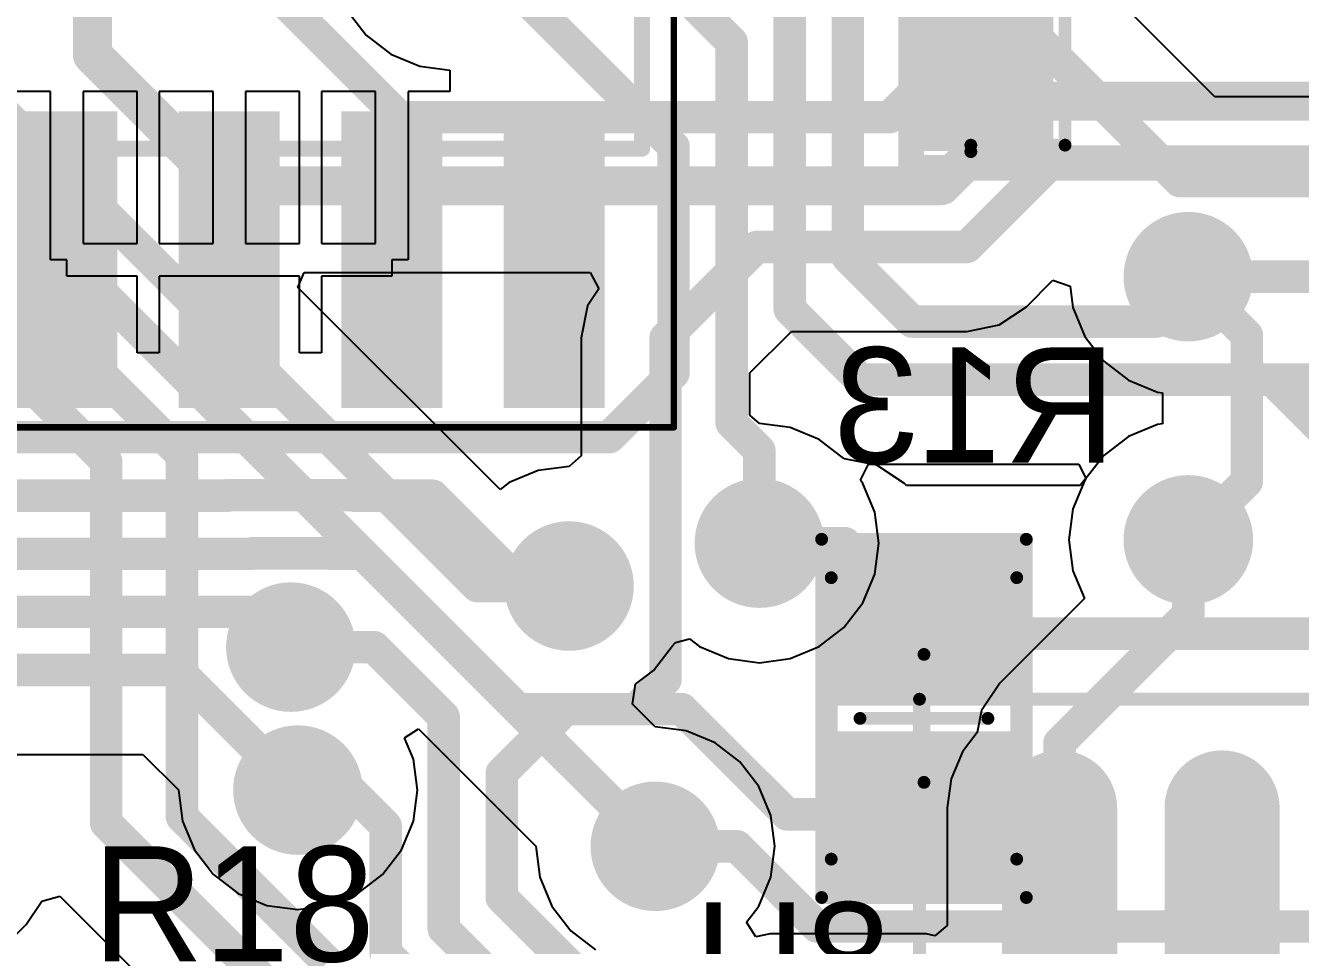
# Model space of a CAD drawing. Header units: millimetres. Extents: x 12 to 126, y 25 to 105.
# Drawn here: x 50.68 to 60.64, y 87.02 to 94.22 of the extents above; entities that cross this region are included whole.
import ezdxf

# ---------------------------------------------------------------- set-up
doc = ezdxf.new("R2010")
doc.units = ezdxf.units.MM
for name, color, linetype in [('BottomLayer', 5, 'Continuous'), ('BottomOverlay', 54, 'Continuous'), ('BottomPaste', 16, 'Continuous'), ('BottomSolder', 6, 'Continuous'), ('Mechanical13', 56, 'Continuous'), ('Mechanical15', 56, 'Continuous'), ('MultiLayer', 9, 'Continuous'), ('TopLayer', 1, 'Continuous'), ('TopOverlay', 2, 'Continuous'), ('TopPaste', 8, 'Continuous'), ('TopSolder', 216, 'Continuous'), ('ViaHoleLayer', 16, 'Continuous')]:
    doc.layers.add(name, color=color, linetype=linetype)

# ---------------------------------------------------------------- blocks, each defined once
blk = doc.blocks.new('SO8_M_24')
at = {"layer": 'Mechanical13', "const_width": 0.1}
for points in [[(-2, -2.5), (-2, 2.5)], [(2, 2.5), (-2, 2.5)], [(2, -2.5), (2, 2.5)], [(2, -2.5), (-2, -2.5)]]:
    blk.add_lwpolyline(points, dxfattribs=at)
at = {"layer": 'Mechanical13'}
for points, const_width in [([(-2.025, 2.5, 1), (-1.975, 2.5, 1)], 0.05), ([(-2.025, 2.5, 1), (-1.975, 2.5, 1)], 0.05), ([(1.975, 2.5, 1), (2.025, 2.5, 1)], 0.05), ([(1.975, 2.5, 1), (2.025, 2.5, 1)], 0.05), ([(-0.6, 1.6, 1), (-1.6, 1.6, 1)], 0.1), ([(-1.625, 1.6, 1), (-1.575, 1.6, 1)], 0.05), ([(-0.625, 1.6, 1), (-0.575, 1.6, 1)], 0.05), ([(-2.025, -2.5, 1), (-1.975, -2.5, 1)], 0.05), ([(-2.025, -2.5, 1), (-1.975, -2.5, 1)], 0.05), ([(1.975, -2.5, 1), (2.025, -2.5, 1)], 0.05), ([(1.975, -2.5, 1), (2.025, -2.5, 1)], 0.05)]:
    blk.add_lwpolyline(points, format="xyb", close=True, dxfattribs=dict(at, const_width=const_width))
at = {"layer": 'Mechanical15', "const_width": 0.1}
for points in [[(-4.2, -3), (-4.2, 3)], [(4.2, 3), (-4.2, 3)], [(4.2, -3), (4.2, 3)], [(0, -0.5), (0, 0.5)], [(0.5, 0), (-0.5, 0)], [(4.2, -3), (-4.2, -3)]]:
    blk.add_lwpolyline(points, dxfattribs=at)
at = {"layer": 'Mechanical15', "const_width": 0.05}
for points in [[(-4.225, 3, 1), (-4.175, 3, 1)], [(-4.225, 3, 1), (-4.175, 3, 1)], [(4.175, 3, 1), (4.225, 3, 1)], [(4.175, 3, 1), (4.225, 3, 1)], [(-0.025, 0.5, 1), (0.025, 0.5, 1)], [(-0.525, 0, 1), (-0.475, 0, 1)], [(0.475, 0, 1), (0.525, 0, 1)], [(-0.025, -0.5, 1), (0.025, -0.5, 1)], [(-4.225, -3, 1), (-4.175, -3, 1)], [(-4.225, -3, 1), (-4.175, -3, 1)], [(4.175, -3, 1), (4.225, -3, 1)], [(4.175, -3, 1), (4.225, -3, 1)]]:
    blk.add_lwpolyline(points, format="xyb", close=True, dxfattribs=at)
at = {"layer": 'TopLayer', "const_width": 0.7}
for points in [[(-3.35, 1.905), (-1.55, 1.905)], [(1.55, 1.905), (3.35, 1.905)], [(-3.35, 0.635), (-1.55, 0.635)], [(1.55, 0.635), (3.35, 0.635)], [(-3.35, -0.635), (-1.55, -0.635)], [(1.55, -0.635), (3.35, -0.635)], [(-3.35, -1.905), (-1.55, -1.905)], [(1.55, -1.905), (3.35, -1.905)]]:
    blk.add_lwpolyline(points, dxfattribs=at)
at = {"layer": 'TopLayer', "const_width": 0.35}
for points in [[(-3.525, 1.905, 1), (-3.175, 1.905, 1)], [(-1.725, 1.905, 1), (-1.375, 1.905, 1)], [(1.375, 1.905, 1), (1.725, 1.905, 1)], [(3.175, 1.905, 1), (3.525, 1.905, 1)], [(-3.525, 0.635, 1), (-3.175, 0.635, 1)], [(-1.725, 0.635, 1), (-1.375, 0.635, 1)], [(1.375, 0.635, 1), (1.725, 0.635, 1)], [(3.175, 0.635, 1), (3.525, 0.635, 1)], [(-3.525, -0.635, 1), (-3.175, -0.635, 1)], [(-1.725, -0.635, 1), (-1.375, -0.635, 1)], [(1.375, -0.635, 1), (1.725, -0.635, 1)], [(3.175, -0.635, 1), (3.525, -0.635, 1)], [(-3.525, -1.905, 1), (-3.175, -1.905, 1)], [(-1.725, -1.905, 1), (-1.375, -1.905, 1)], [(1.375, -1.905, 1), (1.725, -1.905, 1)], [(3.175, -1.905, 1), (3.525, -1.905, 1)]]:
    blk.add_lwpolyline(points, format="xyb", close=True, dxfattribs=at)
at = {"layer": 'TopOverlay'}
for points, const_width in [([(-2.325, 2.805, 1), (-2.575, 2.805, 1)], 0.25), ([(-2.6375, 2.805, 1), (-2.5125, 2.805, 1)], 0.125), ([(-2.3875, 2.805, 1), (-2.2625, 2.805, 1)], 0.125), ([(-0.85, 2.5, 1), (-0.75, 2.5, 1)], 0.1), ([(-0.85, 2.5, 1), (-0.75, 2.5, 1)], 0.1), ([(0.75, 2.5, 1), (0.85, 2.5, 1)], 0.1), ([(0.75, 2.5, 1), (0.85, 2.5, 1)], 0.1), ([(-0.85, -2.5, 1), (-0.75, -2.5, 1)], 0.1), ([(-0.85, -2.5, 1), (-0.75, -2.5, 1)], 0.1), ([(0.75, -2.5, 1), (0.85, -2.5, 1)], 0.1), ([(0.75, -2.5, 1), (0.85, -2.5, 1)], 0.1)]:
    blk.add_lwpolyline(points, format="xyb", close=True, dxfattribs=dict(at, const_width=const_width))
at = {"layer": 'TopOverlay', "const_width": 0.2}
for points in [[(-0.8, -2.5), (-0.8, 2.5)], [(0.8, 2.5), (-0.8, 2.5)], [(0.8, -2.5), (0.8, 2.5)], [(0.8, -2.5), (-0.8, -2.5)]]:
    blk.add_lwpolyline(points, dxfattribs=at)
at = {"layer": 'TopPaste', "const_width": 0.7}
for points in [[(-3.35, 1.905), (-1.55, 1.905)], [(1.55, 1.905), (3.35, 1.905)], [(-3.35, 0.635), (-1.55, 0.635)], [(1.55, 0.635), (3.35, 0.635)], [(-3.35, -0.635), (-1.55, -0.635)], [(1.55, -0.635), (3.35, -0.635)], [(-3.35, -1.905), (-1.55, -1.905)], [(1.55, -1.905), (3.35, -1.905)]]:
    blk.add_lwpolyline(points, dxfattribs=at)
at = {"layer": 'TopPaste', "const_width": 0.35}
for points in [[(-3.525, 1.905, 1), (-3.175, 1.905, 1)], [(-1.725, 1.905, 1), (-1.375, 1.905, 1)], [(1.375, 1.905, 1), (1.725, 1.905, 1)], [(3.175, 1.905, 1), (3.525, 1.905, 1)], [(-3.525, 0.635, 1), (-3.175, 0.635, 1)], [(-1.725, 0.635, 1), (-1.375, 0.635, 1)], [(1.375, 0.635, 1), (1.725, 0.635, 1)], [(3.175, 0.635, 1), (3.525, 0.635, 1)], [(-3.525, -0.635, 1), (-3.175, -0.635, 1)], [(-1.725, -0.635, 1), (-1.375, -0.635, 1)], [(1.375, -0.635, 1), (1.725, -0.635, 1)], [(3.175, -0.635, 1), (3.525, -0.635, 1)], [(-3.525, -1.905, 1), (-3.175, -1.905, 1)], [(-1.725, -1.905, 1), (-1.375, -1.905, 1)], [(1.375, -1.905, 1), (1.725, -1.905, 1)], [(3.175, -1.905, 1), (3.525, -1.905, 1)]]:
    blk.add_lwpolyline(points, format="xyb", close=True, dxfattribs=at)
at = {"layer": 'TopSolder', "const_width": 0.9}
for points in [[(-3.35, 1.905), (-1.55, 1.905)], [(1.55, 1.905), (3.35, 1.905)], [(-3.35, 0.635), (-1.55, 0.635)], [(1.55, 0.635), (3.35, 0.635)], [(-3.35, -0.635), (-1.55, -0.635)], [(1.55, -0.635), (3.35, -0.635)], [(-3.35, -1.905), (-1.55, -1.905)], [(1.55, -1.905), (3.35, -1.905)]]:
    blk.add_lwpolyline(points, dxfattribs=at)
at = {"layer": 'TopSolder', "const_width": 0.45}
for points in [[(-3.575, 1.905, 1), (-3.125, 1.905, 1)], [(-1.775, 1.905, 1), (-1.325, 1.905, 1)], [(1.325, 1.905, 1), (1.775, 1.905, 1)], [(3.125, 1.905, 1), (3.575, 1.905, 1)], [(-3.575, 0.635, 1), (-3.125, 0.635, 1)], [(-1.775, 0.635, 1), (-1.325, 0.635, 1)], [(1.325, 0.635, 1), (1.775, 0.635, 1)], [(3.125, 0.635, 1), (3.575, 0.635, 1)], [(-3.575, -0.635, 1), (-3.125, -0.635, 1)], [(-1.775, -0.635, 1), (-1.325, -0.635, 1)], [(1.325, -0.635, 1), (1.775, -0.635, 1)], [(3.125, -0.635, 1), (3.575, -0.635, 1)], [(-3.575, -1.905, 1), (-3.125, -1.905, 1)], [(-1.775, -1.905, 1), (-1.325, -1.905, 1)], [(1.325, -1.905, 1), (1.775, -1.905, 1)], [(3.125, -1.905, 1), (3.575, -1.905, 1)]]:
    blk.add_lwpolyline(points, format="xyb", close=True, dxfattribs=at)
blk = doc.blocks.new('C0805_B_27')
at = {"layer": 'BottomLayer'}
for points in [[(-1.3, 0.7), (-1.3, -0.7), (-0.2, 0.7), (-0.2, -0.7)], [(0.2, 0.7), (0.2, -0.7), (1.3, 0.7), (1.3, -0.7)]]:
    blk.add_solid(points, dxfattribs=at)
at = {"layer": 'BottomPaste'}
for points in [[(-1.3, 0.7), (-1.3, -0.7), (-0.2, 0.7), (-0.2, -0.7)], [(0.2, 0.7), (0.2, -0.7), (1.3, 0.7), (1.3, -0.7)]]:
    blk.add_solid(points, dxfattribs=at)
at = {"layer": 'BottomSolder'}
for points in [[(-1.4, 0.8), (-1.4, -0.8), (-0.1, 0.8), (-0.1, -0.8)], [(0.1, 0.8), (0.1, -0.8), (1.4, 0.8), (1.4, -0.8)]]:
    blk.add_solid(points, dxfattribs=at)
at = {"layer": 'Mechanical13', "const_width": 0.1}
for points in [[(-1.1, 0.725), (-1.1, -0.725)], [(-1.1, 0.725), (1.1, 0.725)], [(1.1, 0.725), (1.1, -0.725)], [(-1.1, -0.725), (1.1, -0.725)]]:
    blk.add_lwpolyline(points, dxfattribs=at)
at = {"layer": 'Mechanical13', "const_width": 0.05}
for points in [[(-1.125, 0.725, 1), (-1.075, 0.725, 1)], [(-1.125, 0.725, 1), (-1.075, 0.725, 1)], [(1.075, 0.725, 1), (1.125, 0.725, 1)], [(1.075, 0.725, 1), (1.125, 0.725, 1)], [(-1.125, -0.725, 1), (-1.075, -0.725, 1)], [(-1.125, -0.725, 1), (-1.075, -0.725, 1)], [(1.075, -0.725, 1), (1.125, -0.725, 1)], [(1.075, -0.725, 1), (1.125, -0.725, 1)]]:
    blk.add_lwpolyline(points, format="xyb", close=True, dxfattribs=at)
at = {"layer": 'Mechanical15', "const_width": 0.1}
for points in [[(-1.4, 0.8), (-1.4, -0.8)], [(-1.4, 0.8), (1.4, 0.8)], [(1.4, 0.8), (1.4, -0.8)], [(0, 0.5), (0, -0.5)], [(-0.5, 0), (0.5, 0)], [(-1.4, -0.8), (1.4, -0.8)]]:
    blk.add_lwpolyline(points, dxfattribs=at)
at = {"layer": 'Mechanical15', "const_width": 0.05}
for points in [[(-1.425, 0.8, 1), (-1.375, 0.8, 1)], [(-1.425, 0.8, 1), (-1.375, 0.8, 1)], [(1.375, 0.8, 1), (1.425, 0.8, 1)], [(1.375, 0.8, 1), (1.425, 0.8, 1)], [(-0.025, 0.5, 1), (0.025, 0.5, 1)], [(-0.525, 0, 1), (-0.475, 0, 1)], [(0.475, 0, 1), (0.525, 0, 1)], [(-0.025, -0.5, 1), (0.025, -0.5, 1)], [(-1.425, -0.8, 1), (-1.375, -0.8, 1)], [(-1.425, -0.8, 1), (-1.375, -0.8, 1)], [(1.375, -0.8, 1), (1.425, -0.8, 1)], [(1.375, -0.8, 1), (1.425, -0.8, 1)]]:
    blk.add_lwpolyline(points, format="xyb", close=True, dxfattribs=at)
blk = doc.blocks.new('SOIC127P1033X264_14N_37')
at = {"layer": 'Mechanical13'}
for points in [[(-6.535, 4.4, 1), (-6.935, 4.4, 1)], [(-6.535, 4.4, 1), (-6.935, 4.4, 1)], [(-6.935, 4.4, 1), (-6.935, 4.4, 1)], [(-6.935, 4.4, 1), (-6.935, 4.4, 1)], [(-6.535, 4.4, 1), (-6.535, 4.4, 1)], [(-6.535, 4.4, 1), (-6.535, 4.4, 1)]]:
    blk.add_lwpolyline(points, format="xyb", close=True, dxfattribs=at)
at = {"layer": 'Mechanical13', "const_width": 0.127}
for points in [[(-3.7465, 4.4957), (-3.7465, -4.4957)], [(-3.7465, 4.4957), (3.7465, 4.4957)], [(-3.7465, 4.4957), (-3.7465, -4.4957)], [(-3.7465, 4.4957), (3.7465, 4.4957)], [(3.7465, 4.4957), (3.7465, -4.4957)], [(3.7465, 4.4957), (3.7465, -4.4957)], [(-3.7465, -4.4957), (3.7465, -4.4957)], [(-3.7465, -4.4957), (3.7465, -4.4957)]]:
    blk.add_lwpolyline(points, dxfattribs=at)
at = {"layer": 'Mechanical13', "const_width": 0.0635}
for points in [[(-3.7783, 4.4957, 1), (-3.7148, 4.4957, 1)], [(-3.7783, 4.4957, 1), (-3.7148, 4.4957, 1)], [(-3.7783, 4.4957, 1), (-3.7148, 4.4957, 1)], [(-3.7783, 4.4957, 1), (-3.7148, 4.4957, 1)], [(3.7147, 4.4957, 1), (3.7782, 4.4957, 1)], [(3.7147, 4.4957, 1), (3.7782, 4.4957, 1)], [(3.7147, 4.4957, 1), (3.7782, 4.4957, 1)], [(3.7147, 4.4957, 1), (3.7782, 4.4957, 1)], [(-3.7783, -4.4957, 1), (-3.7148, -4.4957, 1)], [(-3.7783, -4.4957, 1), (-3.7148, -4.4957, 1)], [(-3.7783, -4.4957, 1), (-3.7148, -4.4957, 1)], [(-3.7783, -4.4957, 1), (-3.7148, -4.4957, 1)], [(3.7147, -4.4957, 1), (3.7782, -4.4957, 1)], [(3.7147, -4.4957, 1), (3.7782, -4.4957, 1)], [(3.7147, -4.4957, 1), (3.7782, -4.4957, 1)], [(3.7147, -4.4957, 1), (3.7782, -4.4957, 1)]]:
    blk.add_lwpolyline(points, format="xyb", close=True, dxfattribs=at)
at = {"layer": 'Mechanical15', "const_width": 0.05}
for points in [[(-5.925, 4.7457), (-5.925, -4.7457)], [(-5.925, 4.7457), (5.925, 4.7457)], [(5.925, 4.7457), (5.925, -4.7457)], [(-5.925, -4.7457), (5.925, -4.7457)]]:
    blk.add_lwpolyline(points, dxfattribs=at)
at = {"layer": 'Mechanical15', "const_width": 0.025}
for points in [[(-5.9375, 4.7457, 1), (-5.9125, 4.7457, 1)], [(-5.9375, 4.7457, 1), (-5.9125, 4.7457, 1)], [(5.9125, 4.7457, 1), (5.9375, 4.7457, 1)], [(5.9125, 4.7457, 1), (5.9375, 4.7457, 1)], [(-5.9375, -4.7457, 1), (-5.9125, -4.7457, 1)], [(-5.9375, -4.7457, 1), (-5.9125, -4.7457, 1)], [(5.9125, -4.7457, 1), (5.9375, -4.7457, 1)], [(5.9125, -4.7457, 1), (5.9375, -4.7457, 1)]]:
    blk.add_lwpolyline(points, format="xyb", close=True, dxfattribs=at)
at = {"layer": 'TopLayer'}
for points in [[(-5.675, 3.515), (-3.555, 3.515), (-5.675, 4.105), (-3.555, 4.105)], [(3.555, 3.515), (5.675, 3.515), (3.555, 4.105), (5.675, 4.105)], [(-5.675, 2.245), (-3.555, 2.245), (-5.675, 2.835), (-3.555, 2.835)], [(3.555, 2.245), (5.675, 2.245), (3.555, 2.835), (5.675, 2.835)], [(-5.675, 0.975), (-3.555, 0.975), (-5.675, 1.565), (-3.555, 1.565)], [(3.555, 0.975), (5.675, 0.975), (3.555, 1.565), (5.675, 1.565)], [(-5.675, -0.295), (-3.555, -0.295), (-5.675, 0.295), (-3.555, 0.295)], [(3.555, -0.295), (5.675, -0.295), (3.555, 0.295), (5.675, 0.295)], [(-5.675, -1.565), (-3.555, -1.565), (-5.675, -0.975), (-3.555, -0.975)], [(3.555, -1.565), (5.675, -1.565), (3.555, -0.975), (5.675, -0.975)], [(-5.675, -2.835), (-3.555, -2.835), (-5.675, -2.245), (-3.555, -2.245)], [(3.555, -2.835), (5.675, -2.835), (3.555, -2.245), (5.675, -2.245)], [(-5.675, -4.105), (-3.555, -4.105), (-5.675, -3.515), (-3.555, -3.515)], [(3.555, -4.105), (5.675, -4.105), (3.555, -3.515), (5.675, -3.515)]]:
    blk.add_solid(points, dxfattribs=at)
at = {"layer": 'TopOverlay'}
for points in [[(-6.535, 4.4, 1), (-6.935, 4.4, 1)], [(-6.935, 4.4, 1), (-6.935, 4.4, 1)], [(-6.535, 4.4, 1), (-6.535, 4.4, 1)]]:
    blk.add_lwpolyline(points, format="xyb", close=True, dxfattribs=at)
at = {"layer": 'TopOverlay', "const_width": 0.127}
for points in [[(-3.7465, 4.4957), (3.7465, 4.4957)], [(-3.7465, -4.4957), (3.7465, -4.4957)]]:
    blk.add_lwpolyline(points, dxfattribs=at)
at = {"layer": 'TopOverlay', "const_width": 0.0635}
for points in [[(-3.7783, 4.4957, 1), (-3.7148, 4.4957, 1)], [(3.7147, 4.4957, 1), (3.7782, 4.4957, 1)], [(-3.7783, -4.4957, 1), (-3.7148, -4.4957, 1)], [(3.7147, -4.4957, 1), (3.7782, -4.4957, 1)]]:
    blk.add_lwpolyline(points, format="xyb", close=True, dxfattribs=at)
at = {"layer": 'TopPaste'}
for points in [[(-5.675, 3.515), (-3.555, 3.515), (-5.675, 4.105), (-3.555, 4.105)], [(3.555, 3.515), (5.675, 3.515), (3.555, 4.105), (5.675, 4.105)], [(-5.675, 2.245), (-3.555, 2.245), (-5.675, 2.835), (-3.555, 2.835)], [(3.555, 2.245), (5.675, 2.245), (3.555, 2.835), (5.675, 2.835)], [(-5.675, 0.975), (-3.555, 0.975), (-5.675, 1.565), (-3.555, 1.565)], [(3.555, 0.975), (5.675, 0.975), (3.555, 1.565), (5.675, 1.565)], [(-5.675, -0.295), (-3.555, -0.295), (-5.675, 0.295), (-3.555, 0.295)], [(3.555, -0.295), (5.675, -0.295), (3.555, 0.295), (5.675, 0.295)], [(-5.675, -1.565), (-3.555, -1.565), (-5.675, -0.975), (-3.555, -0.975)], [(3.555, -1.565), (5.675, -1.565), (3.555, -0.975), (5.675, -0.975)], [(-5.675, -2.835), (-3.555, -2.835), (-5.675, -2.245), (-3.555, -2.245)], [(3.555, -2.835), (5.675, -2.835), (3.555, -2.245), (5.675, -2.245)], [(-5.675, -4.105), (-3.555, -4.105), (-5.675, -3.515), (-3.555, -3.515)], [(3.555, -4.105), (5.675, -4.105), (3.555, -3.515), (5.675, -3.515)]]:
    blk.add_solid(points, dxfattribs=at)
at = {"layer": 'TopSolder'}
for points in [[(-5.775, 3.415), (-3.455, 3.415), (-5.775, 4.205), (-3.455, 4.205)], [(3.455, 3.415), (5.775, 3.415), (3.455, 4.205), (5.775, 4.205)], [(-5.775, 2.145), (-3.455, 2.145), (-5.775, 2.935), (-3.455, 2.935)], [(3.455, 2.145), (5.775, 2.145), (3.455, 2.935), (5.775, 2.935)], [(-5.775, 0.875), (-3.455, 0.875), (-5.775, 1.665), (-3.455, 1.665)], [(3.455, 0.875), (5.775, 0.875), (3.455, 1.665), (5.775, 1.665)], [(-5.775, -0.395), (-3.455, -0.395), (-5.775, 0.395), (-3.455, 0.395)], [(3.455, -0.395), (5.775, -0.395), (3.455, 0.395), (5.775, 0.395)], [(-5.775, -1.665), (-3.455, -1.665), (-5.775, -0.875), (-3.455, -0.875)], [(3.455, -1.665), (5.775, -1.665), (3.455, -0.875), (5.775, -0.875)], [(-5.775, -2.935), (-3.455, -2.935), (-5.775, -2.145), (-3.455, -2.145)], [(3.455, -2.935), (5.775, -2.935), (3.455, -2.145), (5.775, -2.145)], [(-5.775, -4.205), (-3.455, -4.205), (-5.775, -3.415), (-3.455, -3.415)], [(3.455, -4.205), (5.775, -4.205), (3.455, -3.415), (5.775, -3.415)]]:
    blk.add_solid(points, dxfattribs=at)
blk = doc.blocks.new('SMD030F_85')
at = {"layer": 'Mechanical13', "const_width": 0.1}
for points in [[(-3.8354, 1.27), (-3.8354, -1.2192)], [(3.7338, 1.27), (-3.8354, 1.27)], [(3.7338, 1.27), (3.7338, -1.2192)], [(3.7338, -1.2192), (-3.8354, -1.2192)]]:
    blk.add_lwpolyline(points, dxfattribs=at)
at = {"layer": 'Mechanical13', "const_width": 0.05}
for points in [[(-3.8604, 1.27, 1), (-3.8104, 1.27, 1)], [(-3.8604, 1.27, 1), (-3.8104, 1.27, 1)], [(3.7088, 1.27, 1), (3.7588, 1.27, 1)], [(3.7088, 1.27, 1), (3.7588, 1.27, 1)], [(-3.8604, -1.2192, 1), (-3.8104, -1.2192, 1)], [(-3.8604, -1.2192, 1), (-3.8104, -1.2192, 1)], [(3.7088, -1.2192, 1), (3.7588, -1.2192, 1)], [(3.7088, -1.2192, 1), (3.7588, -1.2192, 1)]]:
    blk.add_lwpolyline(points, format="xyb", close=True, dxfattribs=at)
at = {"layer": 'Mechanical15', "const_width": 0.1}
for points in [[(-2.9718, 1.27), (-3.81, 1.27)], [(-3.81, 1.27), (-3.81, -1.2446)], [(-2.9718, 1.27), (-2.9718, -1.2446)], [(2.9972, 1.2192), (2.9972, -1.2192)], [(3.7338, 1.2192), (2.9972, 1.2192)], [(3.7338, 1.2192), (3.7338, -1.2192)], [(0, 0.373), (0, -0.627)], [(0.5, -0.127), (-0.5, -0.127)], [(-2.9718, -1.2446), (-3.81, -1.2446)], [(3.7338, -1.2192), (2.9972, -1.2192)]]:
    blk.add_lwpolyline(points, dxfattribs=at)
at = {"layer": 'Mechanical15', "const_width": 0.05}
for points in [[(-3.835, 1.27, 1), (-3.785, 1.27, 1)], [(-3.835, 1.27, 1), (-3.785, 1.27, 1)], [(-2.9968, 1.27, 1), (-2.9468, 1.27, 1)], [(-2.9968, 1.27, 1), (-2.9468, 1.27, 1)], [(2.9722, 1.2192, 1), (3.0222, 1.2192, 1)], [(2.9722, 1.2192, 1), (3.0222, 1.2192, 1)], [(3.7088, 1.2192, 1), (3.7588, 1.2192, 1)], [(3.7088, 1.2192, 1), (3.7588, 1.2192, 1)], [(-0.025, 0.373, 1), (0.025, 0.373, 1)], [(-0.525, -0.127, 1), (-0.475, -0.127, 1)], [(0.475, -0.127, 1), (0.525, -0.127, 1)], [(-0.025, -0.627, 1), (0.025, -0.627, 1)], [(-3.835, -1.2446, 1), (-3.785, -1.2446, 1)], [(-3.835, -1.2446, 1), (-3.785, -1.2446, 1)], [(-2.9968, -1.2446, 1), (-2.9468, -1.2446, 1)], [(-2.9968, -1.2446, 1), (-2.9468, -1.2446, 1)], [(2.9722, -1.2192, 1), (3.0222, -1.2192, 1)], [(2.9722, -1.2192, 1), (3.0222, -1.2192, 1)], [(3.7088, -1.2192, 1), (3.7588, -1.2192, 1)], [(3.7088, -1.2192, 1), (3.7588, -1.2192, 1)]]:
    blk.add_lwpolyline(points, format="xyb", close=True, dxfattribs=at)
at = {"layer": 'TopLayer'}
for points in [[(-3.19, -1.165), (-3.19, 1.165), (-4.01, -1.165), (-4.01, 1.165)], [(4.01, -1.165), (4.01, 1.165), (3.19, -1.165), (3.19, 1.165)]]:
    blk.add_solid(points, dxfattribs=at)
at = {"layer": 'TopOverlay', "const_width": 0.2}
for points in [[(-4.2, 1.397), (-4.2, -1.397)], [(4.191, 1.397), (-4.191, 1.397)], [(4.2, 1.397), (4.2, -1.397)], [(4.191, -1.397), (-4.191, -1.397)]]:
    blk.add_lwpolyline(points, dxfattribs=at)
at = {"layer": 'TopOverlay', "const_width": 0.1}
for points in [[(-4.25, 1.397, 1), (-4.15, 1.397, 1)], [(-4.241, 1.397, 1), (-4.141, 1.397, 1)], [(4.141, 1.397, 1), (4.241, 1.397, 1)], [(4.15, 1.397, 1), (4.25, 1.397, 1)], [(-4.25, -1.397, 1), (-4.15, -1.397, 1)], [(-4.241, -1.397, 1), (-4.141, -1.397, 1)], [(4.141, -1.397, 1), (4.241, -1.397, 1)], [(4.15, -1.397, 1), (4.25, -1.397, 1)]]:
    blk.add_lwpolyline(points, format="xyb", close=True, dxfattribs=at)
at = {"layer": 'TopPaste'}
for points in [[(-3.19, -1.165), (-3.19, 1.165), (-4.01, -1.165), (-4.01, 1.165)], [(4.01, -1.165), (4.01, 1.165), (3.19, -1.165), (3.19, 1.165)]]:
    blk.add_solid(points, dxfattribs=at)
at = {"layer": 'TopSolder'}
for points in [[(-3.09, -1.265), (-3.09, 1.265), (-4.11, -1.265), (-4.11, 1.265)], [(4.11, -1.265), (4.11, 1.265), (3.09, -1.265), (3.09, 1.265)]]:
    blk.add_solid(points, dxfattribs=at)

msp = doc.modelspace()

# ---------------------------------------------------------------- linework, layer by layer
at = {"layer": 'BottomLayer'}
for p, q in [((52.8065, 92.1685), (52.8551, 92.2858)), ((52.8551, 92.2858), (55.0915, 92.2858)), ((55.0915, 92.2858), (55.1594, 92.1588)), ((58.5008, 92.0181), (58.7074, 92.2247)), ((58.7074, 92.2247), (58.8415, 92.1792)), ((54.3864, 90.5886), (52.8065, 92.1685)), ((55.1594, 92.1588), (55.0705, 92.0258)), ((58.8415, 92.1792), (58.8636, 92.011)), ((55.0705, 92.0258), (55.0203, 91.7734)), ((58.2868, 91.8751), (58.5008, 92.0181)), ((58.8636, 92.011), (58.957, 91.7856)), ((56.3397, 91.5002), (56.6644, 91.8249)), ((56.6644, 91.8249), (58.0344, 91.8249)), ((58.0344, 91.8249), (58.2868, 91.8751)), ((58.0344, 91.8249), (58.0344, 91.8249)), ((58.957, 91.7856), (59.1055, 91.5921)), ((55.0203, 91.7734), (55.0203, 91.7734)), ((55.0203, 91.7734), (55.0203, 90.8521)), ((59.1055, 91.5921), (59.299, 91.4436)), ((56.3397, 91.1691), (56.3397, 91.5002)), ((59.299, 91.4436), (59.5244, 91.3502)), ((59.5244, 91.3502), (59.5637, 91.3451)), ((59.5637, 91.3451), (59.5637, 91.1031)), ((56.4134, 91.1044), (56.3397, 91.1691)), ((56.6552, 91.0726), (56.4134, 91.1044)), ((59.5244, 91.098), (59.299, 91.0046)), ((59.5637, 91.1031), (59.5244, 91.098)), ((56.8806, 90.9792), (56.6552, 91.0726)), ((59.299, 91.0046), (59.1055, 90.8561)), ((57.0741, 90.8307), (56.8806, 90.9792)), ((55.0203, 90.8521), (54.9257, 90.7691)), ((57.0749, 90.8297), (57.0741, 90.8307)), ((57.08, 90.8297), (57.0749, 90.8297)), ((57.3325, 90.7795), (57.08, 90.8297)), ((57.08, 90.8297), (57.08, 90.8297)), ((59.1055, 90.8561), (58.9972, 90.715)), ((54.6839, 90.7373), (54.4585, 90.6439)), ((54.9257, 90.7691), (54.6839, 90.7373)), ((57.5465, 90.6365), (57.3325, 90.7795)), ((58.9972, 90.715), (58.92, 90.62)), ((54.4585, 90.6439), (54.3864, 90.5886)), ((57.5629, 90.62), (57.5465, 90.6365)), ((58.92, 90.62), (57.5629, 90.62)), ((50.8047, 87.3721), (50.9463, 87.4101)), ((50.9463, 87.4101), (51.9243, 86.4321)), ((50.6823, 87.1888), (50.8047, 87.3721)), ((50.3597, 86.8662), (50.6823, 87.1888)), ((50.6823, 87.1888), (50.6823, 87.1888))]:
    msp.add_line(p, q, dxfattribs=at)
for points, const_width in [([(51.2, 93.9864), (51.2, 95.2)], 0.3048), ([(52.5, 94.6), (53.6, 93.5)], 0.254), ([(57.432, 93.5), (58.278, 94.346)], 0.254), ([(48.5659, 94.192), (51.9, 90.8579)], 0.254), ([(51.2, 93.9864), (52.2224, 92.964)], 0.3048), ([(50.2109, 93.8311), (54.2073, 89.8347)], 0.254), ([(48.3779, 93.738), (51.3079, 90.8079)], 0.254), ([(49.7569, 93.6431), (54.5273, 88.8727)], 0.254), ([(57.8358, 92.964), (58.4962, 93.6244)], 0.3048), ([(58.4962, 93.6244), (62.484, 93.6244)], 0.3048), ([(53.6, 93.5), (57.432, 93.5)], 0.254), ([(58.0344, 92.4846), (58.6948, 93.145)], 0.254), ([(58.6948, 93.145), (62.6826, 93.145)], 0.254), ([(52.2224, 92.964), (57.8358, 92.964)], 0.3048), ([(55.68, 91.7734), (56.3912, 92.4846)], 0.254), ([(56.3912, 92.4846), (58.0344, 92.4846)], 0.254), ([(59.7662, 92.2528), (60.2234, 91.7956)], 0.254), ([(55.68, 89.1045), (55.68, 91.7734)], 0.254), ([(60.2234, 90.6526), (60.2234, 91.7956)], 0.254), ([(51.3079, 87.9814), (51.3079, 90.8079)], 0.254), ([(51.9, 88.0314), (51.9, 90.8579)], 0.254), ([(59.7662, 90.1954), (60.2234, 90.6526)], 0.254), ([(56.4134, 90.17), (57.08, 90.17)], 0.254), ([(57.08, 90.17), (57.7, 89.55)], 0.254), ([(54.2073, 89.8347), (54.9257, 89.8347)], 0.254), ([(57.7, 89.55), (57.788, 89.462)], 0.254), ([(57.788, 89.462), (61.412, 89.462)], 0.254), ([(52.7512, 89.3572), (53.4007, 89.3572)], 0.254), ([(53.4007, 89.3572), (53.946, 88.8119)], 0.254), ([(55.4482, 88.8727), (55.68, 89.1045)], 0.254), ([(54.4, 88.3727), (54.9, 88.8727)], 0.254), ([(54.5273, 88.8727), (54.9, 88.8727)], 0.254), ([(54.9, 88.8727), (55.4482, 88.8727)], 0.254), ([(55.4482, 88.8727), (55.8069, 88.8727)], 0.254), ([(55.8069, 88.8727), (56.6296, 88.05)], 0.254), ([(53.946, 87.1562), (53.946, 88.8119)], 0.254), ([(54.4, 87.4), (54.4, 88.3727)], 0.254), ([(52.8066, 88.2396), (53.2126, 88.2396)], 0.254), ([(53.2126, 88.2396), (53.492, 87.9602)], 0.254), ([(51.3079, 87.9814), (52.584, 86.7054)], 0.254), ([(51.9, 88.0314), (53.038, 86.8934)], 0.254), ([(56.6296, 88.05), (57.7, 88.05)], 0.254), ([(53.492, 86.9682), (53.492, 87.9602)], 0.254), ([(55.6, 87.8), (56.2376, 87.8)], 0.254), ([(56.2376, 87.8), (56.8646, 87.173)], 0.254), ([(54.4, 87.4), (55.2867, 86.5133)], 0.254), ([(56.8646, 87.173), (70.127, 87.173)], 0.254), ([(53.946, 87.1562), (56.5678, 84.5344)], 0.254), ([(53.492, 86.9682), (56.3798, 84.0804)], 0.254)]:
    msp.add_lwpolyline(points, dxfattribs=dict(at, const_width=const_width))
for points, const_width in [([(51.1238, 93.9864, 1), (51.2762, 93.9864, 1)], 0.1524), ([(51.1238, 93.9864, 1), (51.2762, 93.9864, 1)], 0.1524), ([(58.42, 93.6244, 1), (58.5724, 93.6244, 1)], 0.1524), ([(58.42, 93.6244, 1), (58.5724, 93.6244, 1)], 0.1524), ([(53.5365, 93.5, 1), (53.6635, 93.5, 1)], 0.127), ([(53.5365, 93.5, 1), (53.6635, 93.5, 1)], 0.127), ([(57.3685, 93.5, 1), (57.4955, 93.5, 1)], 0.127), ([(57.3685, 93.5, 1), (57.4955, 93.5, 1)], 0.127), ([(58.6313, 93.145, 1), (58.7583, 93.145, 1)], 0.127), ([(58.6313, 93.145, 1), (58.7583, 93.145, 1)], 0.127), ([(52.1462, 92.964, 1), (52.2986, 92.964, 1)], 0.1524), ([(52.1462, 92.964, 1), (52.2986, 92.964, 1)], 0.1524), ([(57.7596, 92.964, 1), (57.912, 92.964, 1)], 0.1524), ([(57.7596, 92.964, 1), (57.912, 92.964, 1)], 0.1524), ([(56.3277, 92.4846, 1), (56.4547, 92.4846, 1)], 0.127), ([(56.3277, 92.4846, 1), (56.4547, 92.4846, 1)], 0.127), ([(57.9709, 92.4846, 1), (58.0979, 92.4846, 1)], 0.127), ([(57.9709, 92.4846, 1), (58.0979, 92.4846, 1)], 0.127), ([(59.563, 92.2528, 1), (59.9694, 92.2528, 1)], 0.4064), ([(59.7027, 92.2528, 1), (59.8297, 92.2528, 1)], 0.127), ([(55.6165, 91.7734, 1), (55.7435, 91.7734, 1)], 0.127), ([(55.6165, 91.7734, 1), (55.7435, 91.7734, 1)], 0.127), ([(60.1599, 91.7956, 1), (60.2869, 91.7956, 1)], 0.127), ([(60.1599, 91.7956, 1), (60.2869, 91.7956, 1)], 0.127), ([(51.2444, 90.8079, 1), (51.3714, 90.8079, 1)], 0.127), ([(51.2444, 90.8079, 1), (51.3714, 90.8079, 1)], 0.127), ([(51.8365, 90.8579, 1), (51.9635, 90.8579, 1)], 0.127), ([(51.8365, 90.8579, 1), (51.9635, 90.8579, 1)], 0.127), ([(60.1599, 90.6526, 1), (60.2869, 90.6526, 1)], 0.127), ([(60.1599, 90.6526, 1), (60.2869, 90.6526, 1)], 0.127), ([(59.563, 90.1954, 1), (59.9694, 90.1954, 1)], 0.4064), ([(56.2102, 90.17, 1), (56.6166, 90.17, 1)], 0.4064), ([(56.3499, 90.17, 1), (56.4769, 90.17, 1)], 0.127), ([(57.0165, 90.17, 1), (57.1435, 90.17, 1)], 0.127), ([(57.0165, 90.17, 1), (57.1435, 90.17, 1)], 0.127), ([(59.7027, 90.1954, 1), (59.8297, 90.1954, 1)], 0.127), ([(54.7225, 89.8347, 1), (55.1289, 89.8347, 1)], 0.4064), ([(54.1438, 89.8347, 1), (54.2708, 89.8347, 1)], 0.127), ([(54.1438, 89.8347, 1), (54.2708, 89.8347, 1)], 0.127), ([(54.8622, 89.8347, 1), (54.9892, 89.8347, 1)], 0.127), ([(52.548, 89.3572, 1), (52.9544, 89.3572, 1)], 0.4064), ([(57.6365, 89.55, 1), (57.7635, 89.55, 1)], 0.127), ([(57.6365, 89.55, 1), (57.7635, 89.55, 1)], 0.127), ([(57.7245, 89.462, 1), (57.8515, 89.462, 1)], 0.127), ([(57.7245, 89.462, 1), (57.8515, 89.462, 1)], 0.127), ([(52.6877, 89.3572, 1), (52.8147, 89.3572, 1)], 0.127), ([(53.3372, 89.3572, 1), (53.4642, 89.3572, 1)], 0.127), ([(53.3372, 89.3572, 1), (53.4642, 89.3572, 1)], 0.127), ([(55.6165, 89.1045, 1), (55.7435, 89.1045, 1)], 0.127), ([(55.6165, 89.1045, 1), (55.7435, 89.1045, 1)], 0.127), ([(54.4638, 88.8727, 1), (54.5908, 88.8727, 1)], 0.127), ([(54.4638, 88.8727, 1), (54.5908, 88.8727, 1)], 0.127), ([(54.8365, 88.8727, 1), (54.9635, 88.8727, 1)], 0.127), ([(54.8365, 88.8727, 1), (54.9635, 88.8727, 1)], 0.127), ([(54.8365, 88.8727, 1), (54.9635, 88.8727, 1)], 0.127), ([(55.3847, 88.8727, 1), (55.5117, 88.8727, 1)], 0.127), ([(55.3847, 88.8727, 1), (55.5117, 88.8727, 1)], 0.127), ([(55.3847, 88.8727, 1), (55.5117, 88.8727, 1)], 0.127), ([(55.7434, 88.8727, 1), (55.8704, 88.8727, 1)], 0.127), ([(55.7434, 88.8727, 1), (55.8704, 88.8727, 1)], 0.127), ([(53.8825, 88.8119, 1), (54.0095, 88.8119, 1)], 0.127), ([(53.8825, 88.8119, 1), (54.0095, 88.8119, 1)], 0.127), ([(52.6034, 88.2396, 1), (53.0098, 88.2396, 1)], 0.4064), ([(54.3365, 88.3727, 1), (54.4635, 88.3727, 1)], 0.127), ([(54.3365, 88.3727, 1), (54.4635, 88.3727, 1)], 0.127), ([(52.7431, 88.2396, 1), (52.8701, 88.2396, 1)], 0.127), ([(53.1491, 88.2396, 1), (53.2761, 88.2396, 1)], 0.127), ([(53.1491, 88.2396, 1), (53.2761, 88.2396, 1)], 0.127), ([(55.3968, 87.8, 1), (55.8032, 87.8, 1)], 0.4064), ([(51.2444, 87.9814, 1), (51.3714, 87.9814, 1)], 0.127), ([(51.2444, 87.9814, 1), (51.3714, 87.9814, 1)], 0.127), ([(51.8365, 88.0314, 1), (51.9635, 88.0314, 1)], 0.127), ([(51.8365, 88.0314, 1), (51.9635, 88.0314, 1)], 0.127), ([(56.5661, 88.05, 1), (56.6931, 88.05, 1)], 0.127), ([(56.5661, 88.05, 1), (56.6931, 88.05, 1)], 0.127), ([(57.6365, 88.05, 1), (57.7635, 88.05, 1)], 0.127), ([(53.4285, 87.9602, 1), (53.5555, 87.9602, 1)], 0.127), ([(53.4285, 87.9602, 1), (53.5555, 87.9602, 1)], 0.127), ([(55.5365, 87.8, 1), (55.6635, 87.8, 1)], 0.127), ([(56.1741, 87.8, 1), (56.3011, 87.8, 1)], 0.127), ([(56.1741, 87.8, 1), (56.3011, 87.8, 1)], 0.127), ([(54.3365, 87.4, 1), (54.4635, 87.4, 1)], 0.127), ([(54.3365, 87.4, 1), (54.4635, 87.4, 1)], 0.127), ([(56.8011, 87.173, 1), (56.9281, 87.173, 1)], 0.127), ([(56.8011, 87.173, 1), (56.9281, 87.173, 1)], 0.127), ([(53.8825, 87.1562, 1), (54.0095, 87.1562, 1)], 0.127), ([(53.8825, 87.1562, 1), (54.0095, 87.1562, 1)], 0.127), ([(53.4285, 86.9682, 1), (53.5555, 86.9682, 1)], 0.127), ([(53.4285, 86.9682, 1), (53.5555, 86.9682, 1)], 0.127)]:
    msp.add_lwpolyline(points, format="xyb", close=True, dxfattribs=dict(at, const_width=const_width))
at = {"layer": 'BottomSolder', "const_width": 0.5064}
for points in [[(59.513, 92.2528, 1), (60.0194, 92.2528, 1)], [(59.513, 90.1954, 1), (60.0194, 90.1954, 1)], [(56.1602, 90.17, 1), (56.6666, 90.17, 1)], [(54.6725, 89.8347, 1), (55.1789, 89.8347, 1)], [(52.498, 89.3572, 1), (53.0044, 89.3572, 1)], [(52.5534, 88.2396, 1), (53.0598, 88.2396, 1)], [(55.3468, 87.8, 1), (55.8532, 87.8, 1)]]:
    msp.add_lwpolyline(points, format="xyb", close=True, dxfattribs=at)
at = {"layer": 'MultiLayer', "const_width": 0.4064}
for points in [[(59.563, 92.2528, 1), (59.9694, 92.2528, 1)], [(59.563, 90.1954, 1), (59.9694, 90.1954, 1)], [(56.2102, 90.17, 1), (56.6166, 90.17, 1)], [(54.7225, 89.8347, 1), (55.1289, 89.8347, 1)], [(52.548, 89.3572, 1), (52.9544, 89.3572, 1)], [(52.6034, 88.2396, 1), (53.0098, 88.2396, 1)], [(55.3968, 87.8, 1), (55.8032, 87.8, 1)]]:
    msp.add_lwpolyline(points, format="xyb", close=True, dxfattribs=at)
at = {"layer": 'TopLayer'}
for p, q in [((59.9732, 93.6597), (59.13, 94.5029)), ((53.1908, 94.3328), (53.3393, 94.1393)), ((53.3393, 94.1393), (53.5328, 93.9908)), ((53.5328, 93.9908), (53.7582, 93.8974)), ((53.7582, 93.8974), (53.995, 93.8663)), ((53.995, 93.8663), (53.995, 93.699)), ((50.873, 93.699), (50.545, 93.699)), ((50.873, 92.385), (50.873, 93.699)), ((51.549, 93.699), (51.127, 93.699)), ((51.127, 93.699), (51.127, 92.512)), ((51.549, 92.512), (51.549, 93.699)), ((52.143, 93.699), (51.721, 93.699)), ((51.721, 93.699), (51.721, 92.512)), ((52.143, 92.512), (52.143, 93.699)), ((52.819, 93.699), (52.397, 93.699)), ((52.397, 93.699), (52.397, 92.512)), ((52.819, 92.512), (52.819, 93.699)), ((53.413, 93.699), (52.991, 93.699)), ((52.991, 93.699), (52.991, 92.512)), ((53.413, 92.512), (53.413, 93.699)), ((53.995, 93.699), (53.667, 93.699)), ((53.667, 93.699), (53.667, 92.385)), ((64.47, 93.6597), (59.9732, 93.6597)), ((51.127, 92.512), (51.549, 92.512)), ((51.721, 92.512), (52.143, 92.512)), ((52.397, 92.512), (52.819, 92.512)), ((52.991, 92.512), (53.413, 92.512)), ((51, 92.385), (50.873, 92.385)), ((51, 92.258), (51, 92.385)), ((53.667, 92.385), (53.54, 92.385)), ((53.54, 92.385), (53.54, 92.258)), ((51.549, 92.258), (51, 92.258)), ((51.549, 91.6583), (51.549, 92.258)), ((52.27, 92.258), (51.721, 92.258)), ((51.721, 92.258), (51.721, 91.6583)), ((52.819, 92.258), (52.27, 92.258)), ((52.819, 91.6583), (52.819, 92.258)), ((53.54, 92.258), (52.991, 92.258)), ((52.991, 92.258), (52.991, 91.6583)), ((51.721, 91.6583), (51.549, 91.6583)), ((52.991, 91.6583), (52.819, 91.6583)), ((57.2044, 90.6609), (57.267, 90.7879)), ((57.267, 90.7879), (58.9096, 90.7879)), ((58.9096, 90.7879), (58.9658, 90.674)), ((57.2226, 90.6372), (57.2044, 90.6609)), ((57.316, 90.4118), (57.2226, 90.6372)), ((58.957, 90.6626), (58.8636, 90.4372)), ((58.9658, 90.674), (58.957, 90.6626)), ((57.3478, 90.17), (57.316, 90.4118)), ((58.8636, 90.4372), (58.8318, 90.1954)), ((58.8318, 90.1954), (58.8636, 89.9536)), ((57.316, 89.9282), (57.3478, 90.17)), ((57.2226, 89.7028), (57.316, 89.9282)), ((58.8636, 89.9536), (58.9538, 89.7359)), ((57.0741, 89.5093), (57.2226, 89.7028)), ((58.9538, 89.7359), (58.2935, 89.0757)), ((56.8806, 89.3608), (57.0741, 89.5093)), ((55.7327, 89.3646), (55.7577, 89.3927)), ((55.7577, 89.3927), (55.8665, 89.4219)), ((55.8665, 89.4219), (55.9462, 89.3608)), ((55.5865, 89.174), (55.7327, 89.3646)), ((55.9462, 89.3608), (56.1716, 89.2674)), ((56.6552, 89.2674), (56.8806, 89.3608)), ((56.1716, 89.2674), (56.4134, 89.2356)), ((56.4134, 89.2356), (56.6552, 89.2674)), ((55.4462, 89.0664), (55.5865, 89.174)), ((55.4213, 88.9116), (55.4462, 89.0664)), ((58.2935, 89.0757), (58.1505, 88.8617)), ((55.5987, 88.7342), (55.4213, 88.9116)), ((58.1505, 88.8617), (58.1165, 88.6905)), ((53.6406, 88.6468), (53.7483, 88.7188)), ((53.7483, 88.7188), (54.6658, 87.8013)), ((55.6, 88.7344), (55.5987, 88.7342)), ((55.8418, 88.7026), (55.6, 88.7344)), ((56.0672, 88.6092), (55.8418, 88.7026)), ((53.7092, 88.4814), (53.6406, 88.6468)), ((56.2607, 88.4607), (56.0672, 88.6092)), ((58.1165, 88.6905), (58.0001, 88.5387)), ((50.3933, 88.5189), (51.5944, 88.5189)), ((51.5944, 88.5189), (51.8724, 88.2409)), ((58.0001, 88.5387), (57.9124, 88.3271)), ((53.741, 88.2396), (53.7092, 88.4814)), ((56.4092, 88.2672), (56.2607, 88.4607)), ((57.9124, 88.3271), (57.8825, 88.1)), ((51.8724, 88.2409), (51.8722, 88.2396)), ((51.8722, 88.2396), (51.904, 87.9978)), ((53.7092, 87.9978), (53.741, 88.2396)), ((56.5026, 88.0418), (56.4092, 88.2672)), ((57.8825, 88.1), (57.8825, 87.1823)), ((51.904, 87.9978), (51.9974, 87.7724)), ((53.6158, 87.7724), (53.7092, 87.9978)), ((56.5344, 87.8), (56.5026, 88.0418)), ((54.6658, 87.8013), (54.6656, 87.8)), ((54.6656, 87.8), (54.6974, 87.5582)), ((56.5026, 87.5582), (56.5344, 87.8)), ((51.9974, 87.7724), (52.1459, 87.5789)), ((53.4673, 87.5789), (53.6158, 87.7724)), ((52.1459, 87.5789), (52.3394, 87.4304)), ((53.2738, 87.4304), (53.4673, 87.5789)), ((54.6974, 87.5582), (54.7908, 87.3328)), ((56.4092, 87.3328), (56.5026, 87.5582)), ((52.3394, 87.4304), (52.5648, 87.337)), ((53.0484, 87.337), (53.2738, 87.4304)), ((52.5648, 87.337), (52.8066, 87.3052)), ((52.8066, 87.3052), (53.0484, 87.337)), ((54.7908, 87.3328), (54.9393, 87.1393)), ((56.3133, 87.2078), (56.4092, 87.3328)), ((56.3849, 87.0925), (56.3133, 87.2078)), ((54.9393, 87.1393), (55.1328, 86.9908)), ((56.4973, 87.1149), (56.3849, 87.0925)), ((57.718, 87.1149), (56.4973, 87.1149)), ((56.4973, 87.1149), (56.4973, 87.1149)), ((57.7843, 87.1017), (57.718, 87.1149)), ((57.718, 87.1149), (57.718, 87.1149)), ((57.8825, 87.1823), (57.7843, 87.1017))]:
    msp.add_line(p, q, dxfattribs=at)
at = {"layer": 'TopLayer', "const_width": 0.254}
for points in [[(57.1045, 92.4043), (57.1045, 96.8376)], [(56.6505, 91.9988), (56.6505, 96.6495)], [(54.4, 95.8826), (56.1965, 94.0861)], [(54.2124, 94.8), (55.7425, 93.27)], [(58.2, 94.5), (59.7, 93)], [(56.1965, 91.1098), (56.1965, 94.0861)], [(55.7425, 91.5), (55.7425, 93.27)], [(59.7, 93), (68.88, 93)], [(57.1045, 92.4043), (57.6072, 91.9016)], [(59.7662, 92.2528), (59.7674, 92.254)], [(59.7662, 92.2528), (61.2528, 92.2528)], [(56.6505, 91.9988), (57.2017, 91.4476)], [(57.6072, 91.9016), (59.5166, 91.9016)], [(55.2404, 90.998), (55.7425, 91.5)], [(57.2017, 91.4476), (60.419, 91.4476)], [(60.419, 91.4476), (62.57, 89.2966)], [(60.419, 91.4476), (61.3476, 91.4476)], [(56.1965, 91.1098), (56.4134, 90.8929)], [(47.704, 90.9986), (53.4311, 90.9986)], [(53.4311, 90.9986), (53.4317, 90.998)], [(53.4317, 90.998), (55.2404, 90.998)], [(56.4134, 90.17), (56.4134, 90.8929)], [(40.4144, 90.5406), (52.2554, 90.5406)], [(52.2554, 90.5406), (52.2594, 90.5446)], [(52.2594, 90.5446), (53.243, 90.5446)], [(53.243, 90.5446), (53.247, 90.5406)], [(53.247, 90.5406), (53.8594, 90.5406)], [(53.8594, 90.5406), (54.5653, 89.8347)], [(59.7662, 89.6154), (59.7662, 90.1954)], [(40.6025, 90.0866), (52.4434, 90.0866)], [(52.4434, 90.0866), (52.4474, 90.0906)], [(52.4474, 90.0906), (53.055, 90.0906)], [(53.055, 90.0906), (53.059, 90.0866)], [(53.059, 90.0866), (53.3134, 90.0866)], [(53.3134, 90.0866), (55.6, 87.8)], [(54.5653, 89.8347), (54.9257, 89.8347)], [(40.7905, 89.6326), (52.4758, 89.6326)], [(52.4758, 89.6326), (52.7512, 89.3572)], [(58.76, 88.6092), (59.7662, 89.6154)], [(40.9786, 89.1786), (51.8676, 89.1786)], [(51.8676, 89.1786), (52.8066, 88.2396)], [(58.76, 87.2), (58.76, 88.6092)], [(60.03, 85.8012), (60.03, 87.2)]]:
    msp.add_lwpolyline(points, dxfattribs=at)
at = {"layer": 'TopLayer'}
for points, const_width in [([(56.133, 94.0861, 1), (56.26, 94.0861, 1)], 0.127), ([(56.133, 94.0861, 1), (56.26, 94.0861, 1)], 0.127), ([(55.679, 93.27, 1), (55.806, 93.27, 1)], 0.127), ([(55.679, 93.27, 1), (55.806, 93.27, 1)], 0.127), ([(59.6365, 93, 1), (59.7635, 93, 1)], 0.127), ([(59.6365, 93, 1), (59.7635, 93, 1)], 0.127), ([(59.563, 92.2528, 1), (59.9694, 92.2528, 1)], 0.4064), ([(57.041, 92.4043, 1), (57.168, 92.4043, 1)], 0.127), ([(57.041, 92.4043, 1), (57.168, 92.4043, 1)], 0.127), ([(59.7027, 92.2528, 1), (59.8297, 92.2528, 1)], 0.127), ([(59.7027, 92.2528, 1), (59.8297, 92.2528, 1)], 0.127), ([(59.7039, 92.254, 1), (59.8309, 92.254, 1)], 0.127), ([(56.587, 91.9988, 1), (56.714, 91.9988, 1)], 0.127), ([(56.587, 91.9988, 1), (56.714, 91.9988, 1)], 0.127), ([(57.5437, 91.9016, 1), (57.6707, 91.9016, 1)], 0.127), ([(57.5437, 91.9016, 1), (57.6707, 91.9016, 1)], 0.127), ([(59.4531, 91.9016, 1), (59.5801, 91.9016, 1)], 0.127), ([(55.679, 91.5, 1), (55.806, 91.5, 1)], 0.127), ([(55.679, 91.5, 1), (55.806, 91.5, 1)], 0.127), ([(57.1382, 91.4476, 1), (57.2652, 91.4476, 1)], 0.127), ([(57.1382, 91.4476, 1), (57.2652, 91.4476, 1)], 0.127), ([(60.3555, 91.4476, 1), (60.4825, 91.4476, 1)], 0.127), ([(60.3555, 91.4476, 1), (60.4825, 91.4476, 1)], 0.127), ([(60.3555, 91.4476, 1), (60.4825, 91.4476, 1)], 0.127), ([(56.133, 91.1098, 1), (56.26, 91.1098, 1)], 0.127), ([(56.133, 91.1098, 1), (56.26, 91.1098, 1)], 0.127), ([(53.3676, 90.9986, 1), (53.4946, 90.9986, 1)], 0.127), ([(53.3676, 90.9986, 1), (53.4946, 90.9986, 1)], 0.127), ([(53.3682, 90.998, 1), (53.4952, 90.998, 1)], 0.127), ([(53.3682, 90.998, 1), (53.4952, 90.998, 1)], 0.127), ([(55.1769, 90.998, 1), (55.3039, 90.998, 1)], 0.127), ([(55.1769, 90.998, 1), (55.3039, 90.998, 1)], 0.127), ([(56.3499, 90.8929, 1), (56.4769, 90.8929, 1)], 0.127), ([(56.3499, 90.8929, 1), (56.4769, 90.8929, 1)], 0.127), ([(52.1919, 90.5406, 1), (52.3189, 90.5406, 1)], 0.127), ([(52.1919, 90.5406, 1), (52.3189, 90.5406, 1)], 0.127), ([(52.1959, 90.5446, 1), (52.3229, 90.5446, 1)], 0.127), ([(52.1959, 90.5446, 1), (52.3229, 90.5446, 1)], 0.127), ([(53.1795, 90.5446, 1), (53.3065, 90.5446, 1)], 0.127), ([(53.1795, 90.5446, 1), (53.3065, 90.5446, 1)], 0.127), ([(53.1835, 90.5406, 1), (53.3105, 90.5406, 1)], 0.127), ([(53.1835, 90.5406, 1), (53.3105, 90.5406, 1)], 0.127), ([(53.7959, 90.5406, 1), (53.9229, 90.5406, 1)], 0.127), ([(53.7959, 90.5406, 1), (53.9229, 90.5406, 1)], 0.127), ([(59.563, 90.1954, 1), (59.9694, 90.1954, 1)], 0.4064), ([(56.2102, 90.17, 1), (56.6166, 90.17, 1)], 0.4064), ([(56.3499, 90.17, 1), (56.4769, 90.17, 1)], 0.127), ([(59.7027, 90.1954, 1), (59.8297, 90.1954, 1)], 0.127), ([(52.3799, 90.0866, 1), (52.5069, 90.0866, 1)], 0.127), ([(52.3799, 90.0866, 1), (52.5069, 90.0866, 1)], 0.127), ([(52.3839, 90.0906, 1), (52.5109, 90.0906, 1)], 0.127), ([(52.3839, 90.0906, 1), (52.5109, 90.0906, 1)], 0.127), ([(52.9915, 90.0906, 1), (53.1185, 90.0906, 1)], 0.127), ([(52.9915, 90.0906, 1), (53.1185, 90.0906, 1)], 0.127), ([(52.9955, 90.0866, 1), (53.1225, 90.0866, 1)], 0.127), ([(52.9955, 90.0866, 1), (53.1225, 90.0866, 1)], 0.127), ([(53.2499, 90.0866, 1), (53.3769, 90.0866, 1)], 0.127), ([(53.2499, 90.0866, 1), (53.3769, 90.0866, 1)], 0.127), ([(54.7225, 89.8347, 1), (55.1289, 89.8347, 1)], 0.4064), ([(54.5018, 89.8347, 1), (54.6288, 89.8347, 1)], 0.127), ([(54.5018, 89.8347, 1), (54.6288, 89.8347, 1)], 0.127), ([(54.8622, 89.8347, 1), (54.9892, 89.8347, 1)], 0.127), ([(52.548, 89.3572, 1), (52.9544, 89.3572, 1)], 0.4064), ([(52.4123, 89.6326, 1), (52.5393, 89.6326, 1)], 0.127), ([(52.4123, 89.6326, 1), (52.5393, 89.6326, 1)], 0.127), ([(59.7027, 89.6154, 1), (59.8297, 89.6154, 1)], 0.127), ([(59.7027, 89.6154, 1), (59.8297, 89.6154, 1)], 0.127), ([(52.6877, 89.3572, 1), (52.8147, 89.3572, 1)], 0.127), ([(51.8041, 89.1786, 1), (51.9311, 89.1786, 1)], 0.127), ([(51.8041, 89.1786, 1), (51.9311, 89.1786, 1)], 0.127), ([(58.6965, 88.6092, 1), (58.8235, 88.6092, 1)], 0.127), ([(58.6965, 88.6092, 1), (58.8235, 88.6092, 1)], 0.127), ([(52.6034, 88.2396, 1), (53.0098, 88.2396, 1)], 0.4064), ([(52.7431, 88.2396, 1), (52.8701, 88.2396, 1)], 0.127), ([(55.3968, 87.8, 1), (55.8032, 87.8, 1)], 0.4064), ([(55.5365, 87.8, 1), (55.6635, 87.8, 1)], 0.127), ([(58.6965, 87.2, 1), (58.8235, 87.2, 1)], 0.127), ([(59.9665, 87.2, 1), (60.0935, 87.2, 1)], 0.127)]:
    msp.add_lwpolyline(points, format="xyb", close=True, dxfattribs=dict(at, const_width=const_width))
at = {"layer": 'TopSolder', "const_width": 0.5064}
for points in [[(59.513, 92.2528, 1), (60.0194, 92.2528, 1)], [(59.513, 90.1954, 1), (60.0194, 90.1954, 1)], [(56.1602, 90.17, 1), (56.6666, 90.17, 1)], [(54.6725, 89.8347, 1), (55.1789, 89.8347, 1)], [(52.498, 89.3572, 1), (53.0044, 89.3572, 1)], [(52.5534, 88.2396, 1), (53.0598, 88.2396, 1)], [(55.3468, 87.8, 1), (55.8532, 87.8, 1)]]:
    msp.add_lwpolyline(points, format="xyb", close=True, dxfattribs=at)
at = {"layer": 'ViaHoleLayer', "const_width": 0.2032}
for points in [[(59.6646, 92.2528, 1), (59.8678, 92.2528, 1)], [(59.6646, 90.1954, 1), (59.8678, 90.1954, 1)], [(56.3118, 90.17, 1), (56.515, 90.17, 1)], [(54.8241, 89.8347, 1), (55.0273, 89.8347, 1)], [(52.6496, 89.3572, 1), (52.8528, 89.3572, 1)], [(52.705, 88.2396, 1), (52.9082, 88.2396, 1)], [(55.4984, 87.8, 1), (55.7016, 87.8, 1)]]:
    msp.add_lwpolyline(points, format="xyb", close=True, dxfattribs=at)

# ---------------------------------------------------------------- block references
for name, p, rotation in [('SOIC127P1033X264_14N_37', (51, 97), 90), ('SMD030F_85', (61.8, 94.5), 180), ('C0805_B_27', (57.7, 88.8), 90), ('SO8_M_24', (60.665, 84.75), 270)]:
    msp.add_blockref(name, p, dxfattribs=dict(rotation=rotation))

# ---------------------------------------------------------------- texts
at = {"layer": 'BottomOverlay', "text_generation_flag": 2}
msp.add_text('R13', height=0.9, dxfattribs=at).set_placement((59.2, 90.8))
at = {"layer": 'TopOverlay'}
for s, p in [('R18', (51.2, 86.9)), ('U8', (55.9054, 86.4616))]:
    msp.add_text(s, height=0.9, dxfattribs=at).set_placement(p)

doc.saveas('drawing.dxf')
